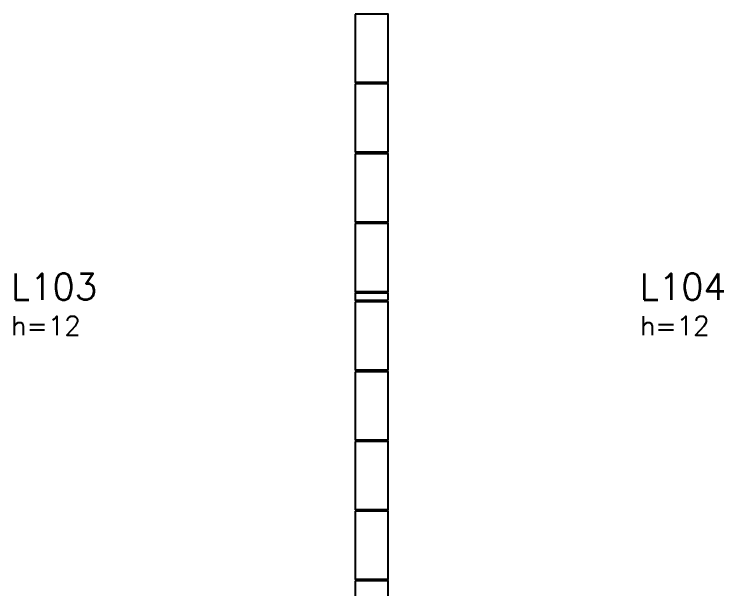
# Model space of a CAD drawing. Extents: x -15987 to 10579, y -10689 to -1189.
# Drawn here: x 8659 to 9066, y -9439.1 to -9109.6 of the extents above; entities that cross this region are included whole.
import ezdxf

# ---------------------------------------------------------------- set-up
doc = ezdxf.new("R2010")
doc.units = 0
doc.header["$LTSCALE"] = 25
for name, color, linetype in [('L-D', 2, 'Continuous'), ('L-N', 4, 'Continuous'), ('PROJ', 252, 'Continuous')]:
    doc.layers.add(name, color=color, linetype=linetype)
doc.styles.get("Standard").update_dxf_attribs({"font": 'romans.shx'})

# ---------------------------------------------------------------- blocks, each defined once
blk = doc.blocks.new('A$Ce3014c6f')
at = {"layer": 'PROJ'}
for points in [[(-835.86, -488.99), (-835.86, -527.99), (-816.86, -527.99), (-816.86, -488.99), (-835.86, -488.99)], [(-835.86, -528.99), (-835.86, -567.99), (-816.86, -567.99), (-816.86, -528.99), (-835.86, -528.99)], [(-835.86, -568.99), (-835.86, -607.99), (-816.86, -607.99), (-816.86, -568.99), (-835.86, -568.99)], [(-835.86, -608.99), (-835.86, -647.99), (-816.86, -647.99), (-816.86, -608.99), (-835.86, -608.99)], [(-816.86, -652.99), (-816.86, -648.99), (-835.86, -648.99), (-835.86, -652.99), (-816.86, -652.99)], [(-835.86, -653.99), (-835.86, -692.99), (-816.86, -692.99), (-816.86, -653.99), (-835.86, -653.99)], [(-835.86, -693.99), (-835.86, -732.99), (-816.86, -732.99), (-816.86, -693.99), (-835.86, -693.99)], [(-835.86, -733.99), (-835.86, -772.99), (-816.86, -772.99), (-816.86, -733.99), (-835.86, -733.99)], [(-835.86, -773.99), (-835.86, -812.99), (-816.86, -812.99), (-816.86, -773.99), (-835.86, -773.99)], [(-835.86, -813.99), (-835.86, -852.99), (-816.86, -852.99), (-816.86, -813.99), (-835.86, -813.99)]]:
    blk.add_lwpolyline(points, dxfattribs=at)

msp = doc.modelspace()

# ---------------------------------------------------------------- block references
msp.add_blockref('A$Ce3014c6f', (9690.38, -8620.61))

# ---------------------------------------------------------------- texts
at = {"layer": 'L-D'}
for p in [(8657.09, -9293.73), (9017.76, -9293.73)]:
    msp.add_text('h=12', height=11, dxfattribs=at).set_placement(p)
at = {"layer": 'L-N'}
for s, p in [('L103', (8657.09, -9273.33)), ('L104', (9017.76, -9273.33))]:
    msp.add_text(s, height=15, dxfattribs=at).set_placement(p)

doc.saveas('drawing.dxf')
